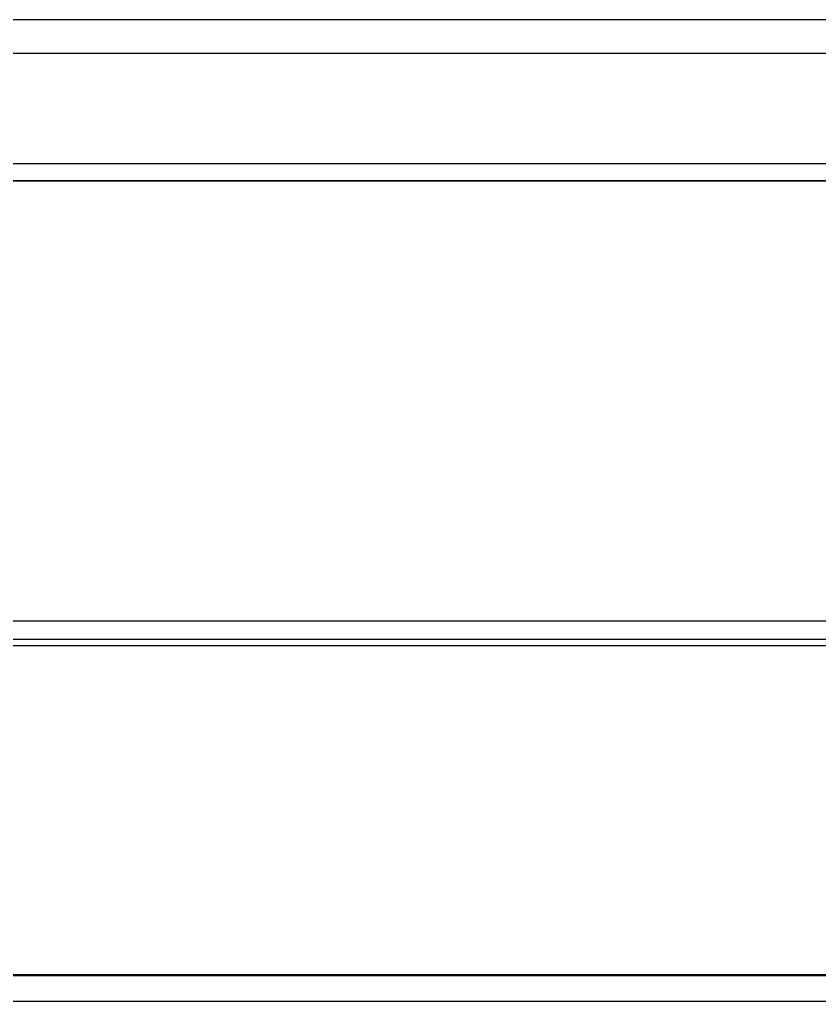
# Model space of a CAD drawing. Extents: x 6016 to 8231, y -443 to 1874.
# Drawn here: x 7563.4 to 7606.6, y 239.8 to 292.8 of the extents above; entities that cross this region are included whole.
import ezdxf

# ---------------------------------------------------------------- set-up
doc = ezdxf.new("R2010")
doc.units = 0
doc.header["$LTSCALE"] = 20
doc.header["$MEASUREMENT"] = 0
doc.layers.get('0').update_dxf_attribs({"linetype": 'CONTINUOUS'})
doc.layers.add('____', color=7, linetype='CONTINUOUS')

# ---------------------------------------------------------------- blocks, each defined once
blk = doc.blocks.new('A$C6f1c947b')
at = {"layer": '____'}
for p, q in [((764.605, 107.82), (1059.883, 107.82)), ((764.606, 107.82), (1059.882, 107.82)), ((1059.851, 105.997), (764.638, 105.997)), ((769.621, 100.064), (1054.867, 100.064)), ((1056.273, 99.13), (768.215, 99.13)), ((1056.273, 99.114), (768.215, 99.114)), ((719.263, 75.376), (1105.225, 75.376)), ((719.299, 74.39), (1105.189, 74.39)), ((1105.161, 74.043), (719.327, 74.043)), ((769.455, 56.311), (1055.033, 56.311)), ((1055.033, 56.227), (769.455, 56.227)), ((1055.033, 54.853), (769.455, 54.853))]:
    blk.add_line(p, q, dxfattribs=at)

msp = doc.modelspace()

# ---------------------------------------------------------------- block references
msp.add_blockref('A$C6f1c947b', (6719.026, 184.963))

doc.saveas('drawing.dxf')
